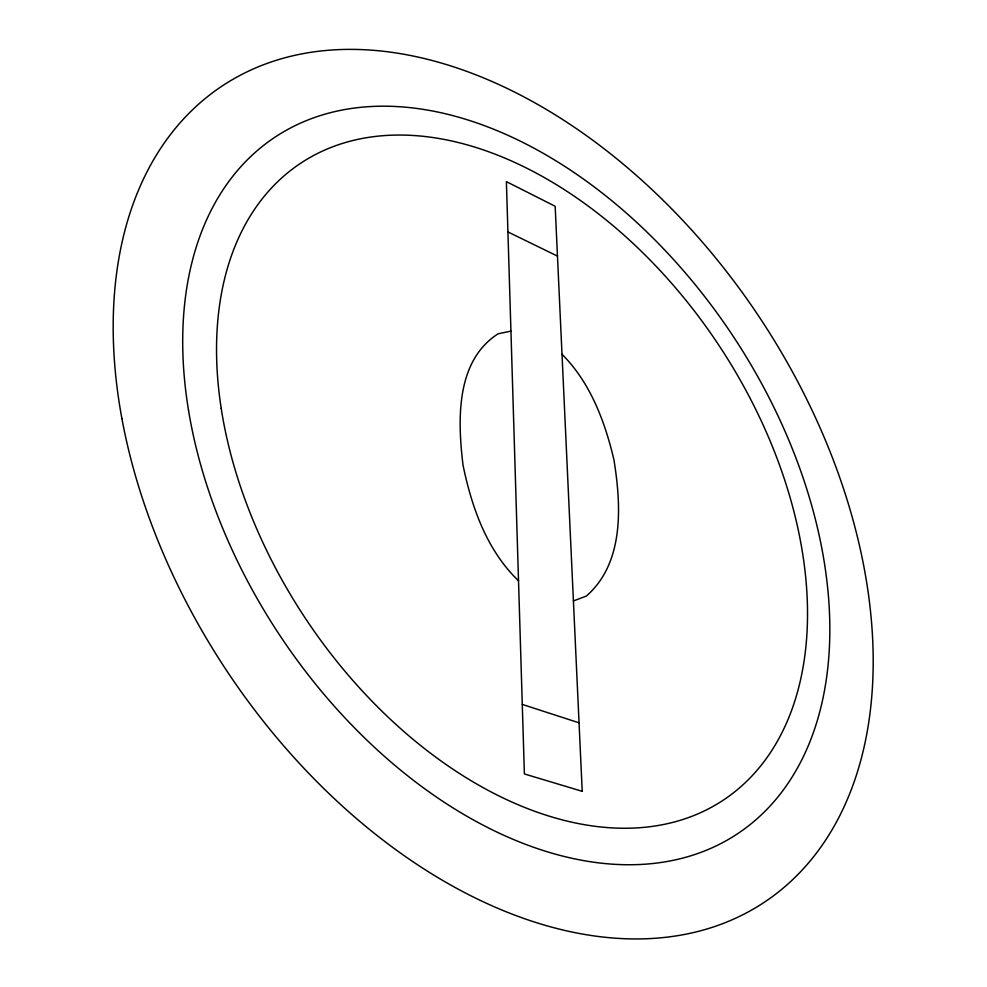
<?xml version="1.0" encoding="UTF-8"?>
<svg xmlns="http://www.w3.org/2000/svg" width="987" height="987" viewBox="0 0 987 987"><rect width="100%" height="100%" fill="white"/><g stroke="black" fill="none" stroke-linecap="round" stroke-linejoin="round"><path stroke-width="1.48" d="M573.41 600.935L586.315 596.099C624.561 562.738 621.23 505.196 613.902 459.597C604.846 421.363 590.312 382.537 562.01 354.296M510.933 331.126L498.102 333.791C455.402 361.168 457.684 420.647 463.002 465.013C471.65 507.121 486.813 550.401 518.52 580.775M522.271 704.41L579.048 722.817M507.923 231.933L557.47 256.102M582.219 791.303L524.393 773.956L506.393 181.633L555.163 206.271L582.219 791.303M221.211 408.433A382.191 247.762 56.4 0 0 702.719 811.684A382.191 247.762 56.4 0 0 612.063 224.839A382.191 247.762 56.4 0 0 221.211 408.433M188.554 410.555A418.081 271.561 56.4 0 0 718.092 844.958A418.081 271.561 56.4 0 0 612.063 200.929A418.081 271.561 56.4 0 0 188.554 410.555M121.907 418.599A489.947 319.665 56.4 0 0 748.862 911.581A489.947 319.665 56.4 0 0 608.683 152.331A489.947 319.665 56.4 0 0 121.907 418.599"/></g></svg>
